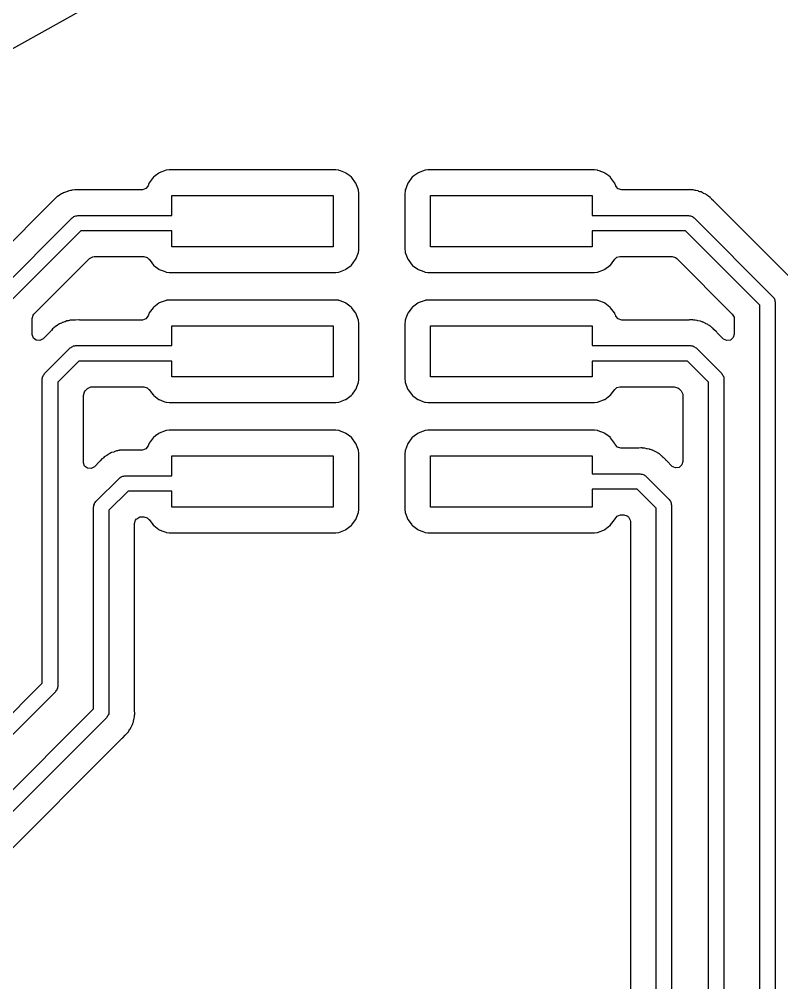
# Model space of a CAD drawing. Extents: x -3.92 to 3.92, y 0.02 to 7.83.
# Drawn here: x -3.389 to -2.803, y 1.68 to 2.42 of the extents above; entities that cross this region are included whole.
import ezdxf

# ---------------------------------------------------------------- set-up
doc = ezdxf.new("R2010")
doc.units = 0
doc.header["$MEASUREMENT"] = 0
doc.layers.add('BLACK', color=7, linetype='CONTINUOUS')

msp = doc.modelspace()

# ---------------------------------------------------------------- linework, layer by layer
at = {"layer": 'BLACK', "linetype": 'CONTINUOUS'}
for p, q in [((-3.35789, 2.41807), (-3.31247, 2.44352)), ((-3.40016, 2.39439), (-3.35789, 2.41807)), ((-3.28121, 2.3025), (-3.2815, 2.30229)), ((-3.27593, 2.30448), (-3.28121, 2.3025)), ((-3.27562, 2.30452), (-3.27593, 2.30448)), ((-3.27365, 2.30473), (-3.27562, 2.30452)), ((-3.27562, 2.30452), (-3.27562, 2.30452)), ((-3.27352, 2.30474), (-3.27365, 2.30473)), ((-3.27365, 2.30473), (-3.27365, 2.30473)), ((-3.20964, 2.30474), (-3.27352, 2.30474)), ((-3.14577, 2.30474), (-3.20964, 2.30474)), ((-3.14564, 2.30473), (-3.14577, 2.30474)), ((-3.14367, 2.30452), (-3.14564, 2.30473)), ((-3.14564, 2.30473), (-3.14564, 2.30473)), ((-3.14336, 2.30448), (-3.14367, 2.30452)), ((-3.14367, 2.30452), (-3.14367, 2.30452)), ((-3.14307, 2.30437), (-3.14336, 2.30448)), ((-3.14206, 2.30399), (-3.14307, 2.30437)), ((-3.14307, 2.30437), (-3.14307, 2.30437)), ((-3.13808, 2.3025), (-3.14206, 2.30399)), ((-3.1378, 2.30229), (-3.13808, 2.3025)), ((-3.08239, 2.3025), (-3.08268, 2.30229)), ((-3.07711, 2.30448), (-3.08239, 2.3025)), ((-3.0768, 2.30452), (-3.07711, 2.30448)), ((-3.07483, 2.30473), (-3.0768, 2.30452)), ((-3.0768, 2.30452), (-3.0768, 2.30452)), ((-3.0747, 2.30474), (-3.07483, 2.30473)), ((-3.07483, 2.30473), (-3.07483, 2.30473)), ((-3.01082, 2.30474), (-3.0747, 2.30474)), ((-2.94695, 2.30474), (-3.01082, 2.30474)), ((-2.94682, 2.30473), (-2.94695, 2.30474)), ((-2.94485, 2.30452), (-2.94682, 2.30473)), ((-2.94682, 2.30473), (-2.94682, 2.30473)), ((-2.94454, 2.30448), (-2.94485, 2.30452)), ((-2.94485, 2.30452), (-2.94485, 2.30452)), ((-2.94425, 2.30437), (-2.94454, 2.30448)), ((-2.94324, 2.30399), (-2.94425, 2.30437)), ((-2.94425, 2.30437), (-2.94425, 2.30437)), ((-2.93926, 2.3025), (-2.94324, 2.30399)), ((-2.93898, 2.30229), (-2.93926, 2.3025)), ((-3.28594, 2.29883), (-3.2889, 2.29488)), ((-3.28573, 2.29912), (-3.28594, 2.29883)), ((-3.28447, 2.30006), (-3.28573, 2.29912)), ((-3.2815, 2.30229), (-3.28447, 2.30006)), ((-3.2815, 2.30229), (-3.2815, 2.30229)), ((-3.13483, 2.30006), (-3.1378, 2.30229)), ((-3.1378, 2.30229), (-3.1378, 2.30229)), ((-3.13356, 2.29912), (-3.13483, 2.30006)), ((-3.13335, 2.29883), (-3.13356, 2.29912)), ((-3.13039, 2.29488), (-3.13335, 2.29883)), ((-3.08712, 2.29883), (-3.09008, 2.29488)), ((-3.08691, 2.29912), (-3.08712, 2.29883)), ((-3.08565, 2.30006), (-3.08691, 2.29912)), ((-3.08268, 2.30229), (-3.08565, 2.30006)), ((-3.08268, 2.30229), (-3.08268, 2.30229)), ((-2.93601, 2.30006), (-2.93898, 2.30229)), ((-2.93898, 2.30229), (-2.93898, 2.30229)), ((-2.93474, 2.29912), (-2.93601, 2.30006)), ((-2.93453, 2.29883), (-2.93474, 2.29912)), ((-2.93157, 2.29488), (-2.93453, 2.29883)), ((-3.35243, 2.28797), (-3.35415, 2.28747)), ((-3.35199, 2.28812), (-3.35243, 2.28797)), ((-3.35169, 2.28824), (-3.35199, 2.28812)), ((-3.35105, 2.28849), (-3.35169, 2.28824)), ((-3.35061, 2.28867), (-3.35105, 2.28849)), ((-3.35032, 2.28878), (-3.35061, 2.28867)), ((-3.35061, 2.28867), (-3.35061, 2.28867)), ((-3.34949, 2.28889), (-3.35032, 2.28878)), ((-3.34873, 2.28904), (-3.34949, 2.28889)), ((-3.34824, 2.28919), (-3.34873, 2.28904)), ((-3.34794, 2.28928), (-3.34824, 2.28919)), ((-3.34824, 2.28919), (-3.34824, 2.28919)), ((-3.34614, 2.28933), (-3.34794, 2.28928)), ((-3.34568, 2.28937), (-3.34614, 2.28933)), ((-3.34551, 2.28939), (-3.34568, 2.28937)), ((-3.34438, 2.28939), (-3.34551, 2.28939)), ((-3.34422, 2.28939), (-3.34438, 2.28939)), ((-3.34178, 2.28947), (-3.34422, 2.28939)), ((-3.34147, 2.28948), (-3.34178, 2.28947)), ((-3.34117, 2.28941), (-3.34147, 2.28948)), ((-3.34071, 2.28939), (-3.34117, 2.28941)), ((-3.29451, 2.28939), (-3.34071, 2.28939)), ((-3.29416, 2.2894), (-3.29451, 2.28939)), ((-3.29154, 2.29037), (-3.29416, 2.2894)), ((-3.28986, 2.29261), (-3.29154, 2.29037)), ((-3.28924, 2.29427), (-3.28986, 2.29261)), ((-3.28912, 2.2946), (-3.28924, 2.29427)), ((-3.2889, 2.29488), (-3.28912, 2.2946)), ((-3.2889, 2.29488), (-3.2889, 2.29488)), ((-3.13018, 2.2946), (-3.13039, 2.29488)), ((-3.13039, 2.29488), (-3.13039, 2.29488)), ((-3.12819, 2.28931), (-3.13018, 2.2946)), ((-3.12816, 2.289), (-3.12819, 2.28931)), ((-3.12795, 2.28704), (-3.12816, 2.289)), ((-3.12816, 2.289), (-3.12816, 2.289)), ((-3.09242, 2.28799), (-3.09254, 2.2869)), ((-3.09231, 2.28901), (-3.09242, 2.28799)), ((-3.09228, 2.28931), (-3.09231, 2.28901)), ((-3.09231, 2.28901), (-3.09231, 2.28901)), ((-3.09195, 2.29019), (-3.09228, 2.28931)), ((-3.09136, 2.29175), (-3.09195, 2.29019)), ((-3.0903, 2.2946), (-3.09136, 2.29175)), ((-3.09008, 2.29488), (-3.0903, 2.2946)), ((-3.09008, 2.29488), (-3.09008, 2.29488)), ((-2.93136, 2.2946), (-2.93157, 2.29488)), ((-2.93157, 2.29488), (-2.93157, 2.29488)), ((-2.93123, 2.29427), (-2.93136, 2.2946)), ((-2.93061, 2.29261), (-2.93123, 2.29427)), ((-2.93048, 2.29229), (-2.93061, 2.29261)), ((-2.92865, 2.29018), (-2.93048, 2.29229)), ((-2.92597, 2.28939), (-2.92865, 2.29018)), ((-2.87605, 2.28939), (-2.92597, 2.28939)), ((-2.87558, 2.28941), (-2.87605, 2.28939)), ((-2.87411, 2.28955), (-2.87558, 2.28941)), ((-2.8738, 2.28958), (-2.87411, 2.28955)), ((-2.87315, 2.28948), (-2.8738, 2.28958)), ((-2.87298, 2.28945), (-2.87315, 2.28948)), ((-2.8722, 2.28939), (-2.87298, 2.28945)), ((-2.87137, 2.28939), (-2.8722, 2.28939)), ((-2.87107, 2.28931), (-2.87137, 2.28939)), ((-2.86963, 2.28894), (-2.87107, 2.28931)), ((-2.87107, 2.28931), (-2.87107, 2.28931)), ((-2.86918, 2.28885), (-2.86963, 2.28894)), ((-2.8674, 2.28857), (-2.86918, 2.28885)), ((-2.86712, 2.28844), (-2.8674, 2.28857)), ((-2.86664, 2.28824), (-2.86712, 2.28844)), ((-2.86712, 2.28844), (-2.86712, 2.28844)), ((-2.86591, 2.28799), (-2.86664, 2.28824)), ((-2.86541, 2.28786), (-2.86591, 2.28799)), ((-2.8651, 2.28778), (-2.86541, 2.28786)), ((-2.86541, 2.28786), (-2.86541, 2.28786)), ((-2.86353, 2.28692), (-2.8651, 2.28778)), ((-3.36303, 2.28087), (-3.42038, 2.22351)), ((-3.36271, 2.28121), (-3.36303, 2.28087)), ((-3.36251, 2.28146), (-3.36271, 2.28121)), ((-3.36157, 2.2826), (-3.36251, 2.28146)), ((-3.3609, 2.28308), (-3.36157, 2.2826)), ((-3.36031, 2.28359), (-3.3609, 2.28308)), ((-3.35972, 2.28418), (-3.36031, 2.28359)), ((-3.35945, 2.28434), (-3.35972, 2.28418)), ((-3.35818, 2.28509), (-3.35945, 2.28434)), ((-3.35945, 2.28434), (-3.35945, 2.28434)), ((-3.35778, 2.28535), (-3.35818, 2.28509)), ((-3.35633, 2.2864), (-3.35778, 2.28535)), ((-3.35556, 2.28671), (-3.35633, 2.2864)), ((-3.35486, 2.28705), (-3.35556, 2.28671)), ((-3.35415, 2.28747), (-3.35486, 2.28705)), ((-3.27165, 2.26969), (-3.27165, 2.28504)), ((-3.27165, 2.28504), (-3.14764, 2.28504)), ((-3.14764, 2.28504), (-3.14764, 2.24567)), ((-3.12793, 2.2869), (-3.12795, 2.28704)), ((-3.12793, 2.2438), (-3.12793, 2.2869)), ((-3.09254, 2.2869), (-3.09254, 2.2438)), ((-3.07283, 2.24567), (-3.07283, 2.28504)), ((-3.07283, 2.28504), (-2.94882, 2.28504)), ((-2.94882, 2.28504), (-2.94882, 2.26969)), ((-2.86311, 2.28671), (-2.86353, 2.28692)), ((-2.86147, 2.286), (-2.86311, 2.28671)), ((-2.86122, 2.28581), (-2.86147, 2.286)), ((-2.86081, 2.28549), (-2.86122, 2.28581)), ((-2.86122, 2.28581), (-2.86122, 2.28581)), ((-2.86016, 2.28506), (-2.86081, 2.28549)), ((-2.8598, 2.28487), (-2.86016, 2.28506)), ((-2.85943, 2.28466), (-2.8598, 2.28487)), ((-2.85813, 2.28344), (-2.85943, 2.28466)), ((-2.85777, 2.28313), (-2.85813, 2.28344)), ((-2.85776, 2.28312), (-2.85777, 2.28313)), ((-2.85764, 2.28303), (-2.85776, 2.28312)), ((-2.85776, 2.28312), (-2.85776, 2.28312)), ((-2.85684, 2.28223), (-2.85764, 2.28303)), ((-2.85673, 2.28212), (-2.85684, 2.28223)), ((-2.85548, 2.28095), (-2.85673, 2.28212)), ((-2.85472, 2.28023), (-2.85548, 2.28095)), ((-2.85455, 2.27997), (-2.85472, 2.28023)), ((-2.85424, 2.27963), (-2.85455, 2.27997)), ((-2.79689, 2.22228), (-2.85424, 2.27963)), ((-3.4087, 2.20733), (-3.34807, 2.26796)), ((-3.34807, 2.26796), (-3.3474, 2.26834)), ((-3.3474, 2.26834), (-3.34685, 2.26889)), ((-3.34685, 2.26889), (-3.3461, 2.2691)), ((-3.3461, 2.2691), (-3.34543, 2.26948)), ((-3.34543, 2.26948), (-3.34465, 2.26948)), ((-3.34465, 2.26948), (-3.3439, 2.26969)), ((-3.3439, 2.26969), (-3.27165, 2.26969)), ((-2.94882, 2.26969), (-2.87461, 2.26969)), ((-2.87461, 2.26969), (-2.87386, 2.26948)), ((-2.87386, 2.26948), (-2.87308, 2.26948)), ((-2.87308, 2.26948), (-2.8724, 2.2691)), ((-2.8724, 2.2691), (-2.87165, 2.26889)), ((-2.87165, 2.26889), (-2.8711, 2.26834)), ((-2.8711, 2.26834), (-2.87043, 2.26796)), ((-2.87043, 2.26796), (-2.8098, 2.20733)), ((-3.34145, 2.25787), (-3.39862, 2.2007)), ((-3.27165, 2.25787), (-3.34145, 2.25787)), ((-3.27165, 2.24567), (-3.27165, 2.25787)), ((-2.87705, 2.25787), (-2.94882, 2.25787)), ((-2.94882, 2.25787), (-2.94882, 2.24567)), ((-2.81988, 2.2007), (-2.87705, 2.25787)), ((-3.14764, 2.24567), (-3.27165, 2.24567)), ((-3.12802, 2.24298), (-3.12795, 2.24367)), ((-3.12795, 2.24367), (-3.12793, 2.2438)), ((-3.12795, 2.24367), (-3.12795, 2.24367)), ((-3.09254, 2.2438), (-3.09252, 2.24367)), ((-3.09252, 2.24367), (-3.09252, 2.24367)), ((-3.09252, 2.24367), (-3.09239, 2.24246)), ((-2.94882, 2.24567), (-3.07283, 2.24567)), ((-3.37746, 2.19399), (-3.33474, 2.23672)), ((-3.33474, 2.23672), (-3.33229, 2.23806)), ((-3.33229, 2.23806), (-3.33123, 2.23817)), ((-3.33123, 2.23817), (-3.29313, 2.23817)), ((-3.29313, 2.23817), (-3.29044, 2.23738)), ((-3.29044, 2.23738), (-3.2892, 2.23605)), ((-3.2892, 2.23605), (-3.28912, 2.23611)), ((-3.28912, 2.23611), (-3.28703, 2.23332)), ((-3.13039, 2.23583), (-3.13018, 2.23611)), ((-3.13018, 2.23611), (-3.12819, 2.24139)), ((-3.12819, 2.24139), (-3.12802, 2.24298)), ((-3.09239, 2.24246), (-3.09228, 2.24139)), ((-3.09228, 2.24139), (-3.0903, 2.23611)), ((-3.0903, 2.23611), (-3.09008, 2.23583)), ((-2.93345, 2.23332), (-2.93136, 2.23611)), ((-2.93136, 2.23611), (-2.93126, 2.23603)), ((-2.93126, 2.23603), (-2.92972, 2.23756)), ((-2.92972, 2.23756), (-2.92735, 2.23817)), ((-2.92735, 2.23817), (-2.88727, 2.23817)), ((-2.88727, 2.23817), (-2.88459, 2.23738)), ((-2.88459, 2.23738), (-2.88376, 2.23672)), ((-2.88376, 2.23672), (-2.84104, 2.19399)), ((-3.28703, 2.23332), (-3.28573, 2.23159)), ((-3.28573, 2.23159), (-3.28545, 2.23138)), ((-3.28545, 2.23138), (-3.2815, 2.22842)), ((-3.1378, 2.22842), (-3.13384, 2.23138)), ((-3.13384, 2.23138), (-3.13356, 2.23159)), ((-3.13356, 2.23159), (-3.1323, 2.23328)), ((-3.1323, 2.23328), (-3.13039, 2.23583)), ((-3.13039, 2.23583), (-3.13039, 2.23583)), ((-3.09008, 2.23583), (-3.09008, 2.23583)), ((-3.09008, 2.23583), (-3.08817, 2.23328)), ((-3.08817, 2.23328), (-3.08691, 2.23159)), ((-3.08691, 2.23159), (-3.08663, 2.23138)), ((-3.08663, 2.23138), (-3.08268, 2.22842)), ((-2.93898, 2.22842), (-2.93502, 2.23138)), ((-2.93502, 2.23138), (-2.93474, 2.23159)), ((-2.93474, 2.23159), (-2.93345, 2.23332)), ((-3.2815, 2.22842), (-3.2815, 2.22842)), ((-3.2815, 2.22842), (-3.28121, 2.22821)), ((-3.28121, 2.22821), (-3.27818, 2.22707)), ((-3.27818, 2.22707), (-3.27622, 2.22634)), ((-3.27622, 2.22634), (-3.27622, 2.22634)), ((-3.27622, 2.22634), (-3.27593, 2.22623)), ((-3.27593, 2.22623), (-3.27562, 2.22619)), ((-3.27562, 2.22619), (-3.27562, 2.22619)), ((-3.27562, 2.22619), (-3.27365, 2.22598)), ((-3.27365, 2.22598), (-3.27352, 2.22596)), ((-3.27352, 2.22596), (-3.20966, 2.22596)), ((-3.20966, 2.22596), (-3.14577, 2.22596)), ((-3.14577, 2.22596), (-3.14564, 2.22598)), ((-3.14564, 2.22598), (-3.14367, 2.22619)), ((-3.14564, 2.22598), (-3.14564, 2.22598)), ((-3.14367, 2.22619), (-3.14336, 2.22623)), ((-3.14367, 2.22619), (-3.14367, 2.22619)), ((-3.14336, 2.22623), (-3.13808, 2.22821)), ((-3.13808, 2.22821), (-3.1378, 2.22842)), ((-3.1378, 2.22842), (-3.1378, 2.22842)), ((-3.08268, 2.22842), (-3.08268, 2.22842)), ((-3.08268, 2.22842), (-3.08239, 2.22821)), ((-3.08239, 2.22821), (-3.07936, 2.22707)), ((-3.07936, 2.22707), (-3.0774, 2.22634)), ((-3.0774, 2.22634), (-3.0774, 2.22634)), ((-3.0774, 2.22634), (-3.07711, 2.22623)), ((-3.07711, 2.22623), (-3.0768, 2.22619)), ((-3.0768, 2.22619), (-3.0768, 2.22619)), ((-3.0768, 2.22619), (-3.07483, 2.22598)), ((-3.07483, 2.22598), (-3.0747, 2.22596)), ((-3.0747, 2.22596), (-3.01084, 2.22596)), ((-3.01084, 2.22596), (-2.94695, 2.22596)), ((-2.94695, 2.22596), (-2.94682, 2.22598)), ((-2.94682, 2.22598), (-2.94485, 2.22619)), ((-2.94682, 2.22598), (-2.94682, 2.22598)), ((-2.94485, 2.22619), (-2.94454, 2.22623)), ((-2.94485, 2.22619), (-2.94485, 2.22619)), ((-2.94454, 2.22623), (-2.93926, 2.22821)), ((-2.93926, 2.22821), (-2.93898, 2.22842)), ((-2.93898, 2.22842), (-2.93898, 2.22842)), ((-2.8098, 2.20733), (-2.80941, 2.20665)), ((-2.80941, 2.20665), (-2.80886, 2.2061)), ((-3.28573, 2.19912), (-3.28594, 2.19883)), ((-3.28545, 2.19933), (-3.28573, 2.19912)), ((-3.2815, 2.20229), (-3.28545, 2.19933)), ((-3.28121, 2.2025), (-3.2815, 2.20229)), ((-3.2815, 2.20229), (-3.2815, 2.20229)), ((-3.27593, 2.20448), (-3.28121, 2.2025)), ((-3.27562, 2.20452), (-3.27593, 2.20448)), ((-3.27365, 2.20473), (-3.27562, 2.20452)), ((-3.27562, 2.20452), (-3.27562, 2.20452)), ((-3.27352, 2.20474), (-3.27365, 2.20473)), ((-3.27365, 2.20473), (-3.27365, 2.20473)), ((-3.20964, 2.20474), (-3.27352, 2.20474)), ((-3.14577, 2.20474), (-3.20964, 2.20474)), ((-3.14564, 2.20473), (-3.14577, 2.20474)), ((-3.14367, 2.20452), (-3.14564, 2.20473)), ((-3.14564, 2.20473), (-3.14564, 2.20473)), ((-3.14336, 2.20448), (-3.14367, 2.20452)), ((-3.14367, 2.20452), (-3.14367, 2.20452)), ((-3.14307, 2.20437), (-3.14336, 2.20448)), ((-3.14233, 2.2041), (-3.14307, 2.20437)), ((-3.14307, 2.20437), (-3.14307, 2.20437)), ((-3.13808, 2.2025), (-3.14233, 2.2041)), ((-3.1378, 2.20229), (-3.13808, 2.2025)), ((-3.13384, 2.19933), (-3.1378, 2.20229)), ((-3.1378, 2.20229), (-3.1378, 2.20229)), ((-3.13356, 2.19912), (-3.13384, 2.19933)), ((-3.13335, 2.19883), (-3.13356, 2.19912)), ((-3.08691, 2.19912), (-3.08712, 2.19883)), ((-3.08663, 2.19933), (-3.08691, 2.19912)), ((-3.08268, 2.20229), (-3.08663, 2.19933)), ((-3.08239, 2.2025), (-3.08268, 2.20229)), ((-3.08268, 2.20229), (-3.08268, 2.20229)), ((-3.07711, 2.20448), (-3.08239, 2.2025)), ((-3.0768, 2.20452), (-3.07711, 2.20448)), ((-3.07483, 2.20473), (-3.0768, 2.20452)), ((-3.0768, 2.20452), (-3.0768, 2.20452)), ((-3.0747, 2.20474), (-3.07483, 2.20473)), ((-3.07483, 2.20473), (-3.07483, 2.20473)), ((-3.01082, 2.20474), (-3.0747, 2.20474)), ((-2.94695, 2.20474), (-3.01082, 2.20474)), ((-2.94682, 2.20473), (-2.94695, 2.20474)), ((-2.94485, 2.20452), (-2.94682, 2.20473)), ((-2.94682, 2.20473), (-2.94682, 2.20473)), ((-2.94454, 2.20448), (-2.94485, 2.20452)), ((-2.94485, 2.20452), (-2.94485, 2.20452)), ((-2.94425, 2.20437), (-2.94454, 2.20448)), ((-2.94351, 2.2041), (-2.94425, 2.20437)), ((-2.94425, 2.20437), (-2.94425, 2.20437)), ((-2.93926, 2.2025), (-2.94351, 2.2041)), ((-2.93898, 2.20229), (-2.93926, 2.2025)), ((-2.93502, 2.19933), (-2.93898, 2.20229)), ((-2.93898, 2.20229), (-2.93898, 2.20229)), ((-2.93474, 2.19912), (-2.93502, 2.19933)), ((-2.93453, 2.19883), (-2.93474, 2.19912)), ((-2.81988, 1.59792), (-2.81988, 2.2007)), ((-2.80886, 2.2061), (-2.80866, 2.20535)), ((-2.80866, 2.20535), (-2.80827, 2.20468)), ((-2.80827, 2.20468), (-2.80827, 2.2039)), ((-2.80827, 2.2039), (-2.80807, 2.20315)), ((-2.80807, 2.20315), (-2.80807, 1.59547)), ((-3.37892, 2.19049), (-3.37813, 2.19317)), ((-3.37813, 2.19317), (-3.37746, 2.19399)), ((-3.28986, 2.19261), (-3.29154, 2.19037)), ((-3.28924, 2.19427), (-3.28986, 2.19261)), ((-3.28912, 2.1946), (-3.28924, 2.19427)), ((-3.2889, 2.19488), (-3.28912, 2.1946)), ((-3.28594, 2.19883), (-3.2889, 2.19488)), ((-3.2889, 2.19488), (-3.2889, 2.19488)), ((-3.13039, 2.19488), (-3.13335, 2.19883)), ((-3.13018, 2.1946), (-3.13039, 2.19488)), ((-3.13039, 2.19488), (-3.13039, 2.19488)), ((-3.12819, 2.18931), (-3.13018, 2.1946)), ((-3.09126, 2.19204), (-3.09202, 2.19)), ((-3.0903, 2.1946), (-3.09126, 2.19204)), ((-3.09008, 2.19488), (-3.0903, 2.1946)), ((-3.08712, 2.19883), (-3.09008, 2.19488)), ((-3.09008, 2.19488), (-3.09008, 2.19488)), ((-2.93157, 2.19488), (-2.93453, 2.19883)), ((-2.93136, 2.1946), (-2.93157, 2.19488)), ((-2.93157, 2.19488), (-2.93157, 2.19488)), ((-2.93123, 2.19427), (-2.93136, 2.1946)), ((-2.93061, 2.19261), (-2.93123, 2.19427)), ((-2.93048, 2.19229), (-2.93061, 2.19261)), ((-2.92865, 2.19018), (-2.93048, 2.19229)), ((-2.84104, 2.19399), (-2.8397, 2.19154)), ((-2.8397, 2.19154), (-2.83959, 2.19049)), ((-3.37892, 2.17853), (-3.37892, 2.19049)), ((-3.36129, 2.18418), (-3.36188, 2.18359)), ((-3.36103, 2.18434), (-3.36129, 2.18418)), ((-3.35975, 2.18509), (-3.36103, 2.18434)), ((-3.36103, 2.18434), (-3.36103, 2.18434)), ((-3.35936, 2.18535), (-3.35975, 2.18509)), ((-3.35791, 2.1864), (-3.35936, 2.18535)), ((-3.35714, 2.18671), (-3.35791, 2.1864)), ((-3.35644, 2.18705), (-3.35714, 2.18671)), ((-3.35641, 2.18706), (-3.35644, 2.18705)), ((-3.35572, 2.18747), (-3.35641, 2.18706)), ((-3.35542, 2.18756), (-3.35572, 2.18747)), ((-3.354, 2.18797), (-3.35542, 2.18756)), ((-3.35542, 2.18756), (-3.35542, 2.18756)), ((-3.35356, 2.18812), (-3.354, 2.18797)), ((-3.35218, 2.18867), (-3.35356, 2.18812)), ((-3.35189, 2.18878), (-3.35218, 2.18867)), ((-3.35218, 2.18867), (-3.35218, 2.18867)), ((-3.35133, 2.18885), (-3.35189, 2.18878)), ((-3.35107, 2.18889), (-3.35133, 2.18885)), ((-3.35031, 2.18904), (-3.35107, 2.18889)), ((-3.34981, 2.18919), (-3.35031, 2.18904)), ((-3.34951, 2.18928), (-3.34981, 2.18919)), ((-3.34981, 2.18919), (-3.34981, 2.18919)), ((-3.34772, 2.18933), (-3.34951, 2.18928)), ((-3.34725, 2.18937), (-3.34772, 2.18933)), ((-3.34708, 2.18939), (-3.34725, 2.18937)), ((-3.34595, 2.18939), (-3.34708, 2.18939)), ((-3.3458, 2.18939), (-3.34595, 2.18939)), ((-3.34549, 2.1894), (-3.3458, 2.18939)), ((-3.34304, 2.18948), (-3.34549, 2.1894)), ((-3.34274, 2.18941), (-3.34304, 2.18948)), ((-3.34228, 2.18939), (-3.34274, 2.18941)), ((-3.29451, 2.18939), (-3.34228, 2.18939)), ((-3.29416, 2.1894), (-3.29451, 2.18939)), ((-3.29154, 2.19037), (-3.29416, 2.1894)), ((-3.27165, 2.16969), (-3.27165, 2.18504)), ((-3.27165, 2.18504), (-3.14764, 2.18504)), ((-3.14764, 2.18504), (-3.14764, 2.14567)), ((-3.12816, 2.189), (-3.12819, 2.18931)), ((-3.12795, 2.18704), (-3.12816, 2.189)), ((-3.12816, 2.189), (-3.12816, 2.189)), ((-3.12793, 2.1869), (-3.12795, 2.18704)), ((-3.12793, 2.1438), (-3.12793, 2.1869)), ((-3.09241, 2.18808), (-3.09254, 2.1869)), ((-3.09254, 2.1869), (-3.09254, 2.1438)), ((-3.09231, 2.18901), (-3.09241, 2.18808)), ((-3.09228, 2.18931), (-3.09231, 2.18901)), ((-3.09231, 2.18901), (-3.09231, 2.18901)), ((-3.09202, 2.19), (-3.09228, 2.18931)), ((-3.07283, 2.14567), (-3.07283, 2.18504)), ((-3.07283, 2.18504), (-2.94882, 2.18504)), ((-2.94882, 2.18504), (-2.94882, 2.16969)), ((-2.92597, 2.18939), (-2.92865, 2.19018)), ((-2.87447, 2.18939), (-2.92597, 2.18939)), ((-2.87401, 2.18941), (-2.87447, 2.18939)), ((-2.87253, 2.18955), (-2.87401, 2.18941)), ((-2.87222, 2.18958), (-2.87253, 2.18955)), ((-2.87158, 2.18948), (-2.87222, 2.18958)), ((-2.8714, 2.18945), (-2.87158, 2.18948)), ((-2.87063, 2.18939), (-2.8714, 2.18945)), ((-2.8698, 2.18939), (-2.87063, 2.18939)), ((-2.86949, 2.18931), (-2.8698, 2.18939)), ((-2.86806, 2.18894), (-2.86949, 2.18931)), ((-2.86949, 2.18931), (-2.86949, 2.18931)), ((-2.8676, 2.18885), (-2.86806, 2.18894)), ((-2.86583, 2.18857), (-2.8676, 2.18885)), ((-2.86554, 2.18844), (-2.86583, 2.18857)), ((-2.86507, 2.18824), (-2.86554, 2.18844)), ((-2.86554, 2.18844), (-2.86554, 2.18844)), ((-2.86433, 2.18799), (-2.86507, 2.18824)), ((-2.86383, 2.18786), (-2.86433, 2.18799)), ((-2.86353, 2.18778), (-2.86383, 2.18786)), ((-2.86383, 2.18786), (-2.86383, 2.18786)), ((-2.86196, 2.18692), (-2.86353, 2.18778)), ((-2.86154, 2.18671), (-2.86196, 2.18692)), ((-2.85989, 2.186), (-2.86154, 2.18671)), ((-2.85964, 2.18581), (-2.85989, 2.186)), ((-2.85924, 2.18549), (-2.85964, 2.18581)), ((-2.85964, 2.18581), (-2.85964, 2.18581)), ((-2.85859, 2.18506), (-2.85924, 2.18549)), ((-2.85823, 2.18487), (-2.85859, 2.18506)), ((-2.85786, 2.18466), (-2.85823, 2.18487)), ((-2.85655, 2.18344), (-2.85786, 2.18466)), ((-2.83959, 2.19049), (-2.83959, 2.17853)), ((-3.3789, 2.17818), (-3.37892, 2.17853)), ((-3.37793, 2.17556), (-3.3789, 2.17818)), ((-3.3646, 2.18087), (-3.37045, 2.17502)), ((-3.36429, 2.18121), (-3.3646, 2.18087)), ((-3.36408, 2.18146), (-3.36429, 2.18121)), ((-3.36314, 2.1826), (-3.36408, 2.18146)), ((-3.36247, 2.18308), (-3.36314, 2.1826)), ((-3.36188, 2.18359), (-3.36247, 2.18308)), ((-2.8562, 2.18313), (-2.85655, 2.18344)), ((-2.85619, 2.18312), (-2.8562, 2.18313)), ((-2.85618, 2.18312), (-2.85619, 2.18312)), ((-2.85606, 2.18303), (-2.85618, 2.18312)), ((-2.85526, 2.18223), (-2.85606, 2.18303)), ((-2.85515, 2.18212), (-2.85526, 2.18223)), ((-2.85314, 2.18023), (-2.85515, 2.18212)), ((-2.85298, 2.17997), (-2.85314, 2.18023)), ((-2.85267, 2.17963), (-2.85298, 2.17997)), ((-2.84805, 2.17502), (-2.85267, 2.17963)), ((-2.83959, 2.17853), (-2.84037, 2.17585)), ((-3.37569, 2.17388), (-3.37793, 2.17556)), ((-3.3729, 2.17368), (-3.37569, 2.17388)), ((-3.37045, 2.17502), (-3.3729, 2.17368)), ((-3.34767, 2.1691), (-3.347, 2.16948)), ((-3.347, 2.16948), (-3.34622, 2.16948)), ((-3.34622, 2.16948), (-3.34547, 2.16969)), ((-3.34547, 2.16969), (-3.27165, 2.16969)), ((-2.94882, 2.16969), (-2.87303, 2.16969)), ((-2.87303, 2.16969), (-2.87228, 2.16948)), ((-2.87228, 2.16948), (-2.8715, 2.16948)), ((-2.8715, 2.16948), (-2.87083, 2.1691)), ((-2.8478, 2.17478), (-2.84805, 2.17502)), ((-2.84525, 2.17362), (-2.8478, 2.17478)), ((-2.84249, 2.17402), (-2.84525, 2.17362)), ((-2.84037, 2.17585), (-2.84249, 2.17402)), ((-3.36933, 2.14827), (-3.34965, 2.16796)), ((-3.34965, 2.16796), (-3.34897, 2.16834)), ((-3.34897, 2.16834), (-3.34843, 2.16889)), ((-3.34843, 2.16889), (-3.34767, 2.1691)), ((-2.87083, 2.1691), (-2.87008, 2.16889)), ((-2.87008, 2.16889), (-2.86953, 2.16834)), ((-2.86953, 2.16834), (-2.86886, 2.16796)), ((-2.86886, 2.16796), (-2.84917, 2.14827)), ((-3.34303, 2.15787), (-3.35925, 2.14165)), ((-3.27165, 2.15787), (-3.34303, 2.15787)), ((-3.27165, 2.14567), (-3.27165, 2.15787)), ((-2.87548, 2.15787), (-2.94882, 2.15787)), ((-2.94882, 2.15787), (-2.94882, 2.14567)), ((-2.85925, 2.14165), (-2.87548, 2.15787)), ((-3.37047, 2.1463), (-3.37027, 2.14705)), ((-3.37027, 2.14705), (-3.36972, 2.1476)), ((-3.36972, 2.1476), (-3.36933, 2.14827)), ((-2.84917, 2.14827), (-2.84878, 2.1476)), ((-2.84878, 2.1476), (-2.84823, 2.14705)), ((-2.84823, 2.14705), (-2.84803, 2.1463)), ((-3.37106, 2.14409), (-3.37086, 2.14485)), ((-3.37106, 1.91032), (-3.37106, 2.14409)), ((-3.37086, 2.14562), (-3.37047, 2.1463)), ((-3.37086, 2.14485), (-3.37086, 2.14562)), ((-3.35925, 2.14165), (-3.35925, 1.90787)), ((-3.14764, 2.14567), (-3.27165, 2.14567)), ((-3.13018, 2.13611), (-3.12819, 2.14139)), ((-3.12819, 2.14139), (-3.12793, 2.1438)), ((-3.09254, 2.1438), (-3.09252, 2.14367)), ((-3.09252, 2.14367), (-3.09252, 2.14367)), ((-3.09252, 2.14367), (-3.09241, 2.14265)), ((-3.09241, 2.14265), (-3.09228, 2.14139)), ((-3.09228, 2.14139), (-3.0903, 2.13611)), ((-2.94882, 2.14567), (-3.07283, 2.14567)), ((-2.85925, 1.60776), (-2.85925, 2.14165)), ((-2.84803, 2.1463), (-2.84764, 2.14562)), ((-2.84764, 2.14562), (-2.84764, 2.14485)), ((-2.84764, 2.14485), (-2.84744, 2.14409)), ((-2.84744, 2.14409), (-2.84744, 1.60531)), ((-3.33955, 2.13143), (-3.33876, 2.13411)), ((-3.33876, 2.13411), (-3.33809, 2.13494)), ((-3.33809, 2.13494), (-3.33632, 2.13672)), ((-3.33632, 2.13672), (-3.33386, 2.13806)), ((-3.33386, 2.13806), (-3.33281, 2.13817)), ((-3.33281, 2.13817), (-3.29313, 2.13817)), ((-3.29313, 2.13817), (-3.29044, 2.13738)), ((-3.29044, 2.13738), (-3.2892, 2.13605)), ((-3.2892, 2.13605), (-3.28912, 2.13611)), ((-3.28912, 2.13611), (-3.28715, 2.13349)), ((-3.28715, 2.13349), (-3.28573, 2.13159)), ((-3.13356, 2.13159), (-3.13289, 2.13249)), ((-3.13289, 2.13249), (-3.13039, 2.13583)), ((-3.13039, 2.13583), (-3.13018, 2.13611)), ((-3.13039, 2.13583), (-3.13039, 2.13583)), ((-3.0903, 2.13611), (-3.09008, 2.13583)), ((-3.09008, 2.13583), (-3.09008, 2.13583)), ((-3.09008, 2.13583), (-3.08758, 2.13249)), ((-3.08758, 2.13249), (-3.08691, 2.13159)), ((-2.93474, 2.13159), (-2.93332, 2.13349)), ((-2.93332, 2.13349), (-2.93136, 2.13611)), ((-2.93136, 2.13611), (-2.93126, 2.13603)), ((-2.93126, 2.13603), (-2.92972, 2.13756)), ((-2.92972, 2.13756), (-2.92735, 2.13817)), ((-2.92735, 2.13817), (-2.88569, 2.13817)), ((-2.88569, 2.13817), (-2.88301, 2.13738)), ((-2.88301, 2.13738), (-2.88219, 2.13672)), ((-2.88219, 2.13672), (-2.88041, 2.13494)), ((-2.88041, 2.13494), (-2.87907, 2.13249)), ((-2.87907, 2.13249), (-2.87896, 2.13143)), ((-3.33955, 2.0801), (-3.33955, 2.13143)), ((-3.28573, 2.13159), (-3.28545, 2.13138)), ((-3.28545, 2.13138), (-3.2815, 2.12842)), ((-3.2815, 2.12842), (-3.2815, 2.12842)), ((-3.2815, 2.12842), (-3.28121, 2.12821)), ((-3.28121, 2.12821), (-3.27769, 2.12689)), ((-3.27769, 2.12689), (-3.27622, 2.12634)), ((-3.27622, 2.12634), (-3.27622, 2.12634)), ((-3.27622, 2.12634), (-3.27593, 2.12623)), ((-3.27593, 2.12623), (-3.27562, 2.12619)), ((-3.27562, 2.12619), (-3.27562, 2.12619)), ((-3.27562, 2.12619), (-3.27365, 2.12598)), ((-3.27365, 2.12598), (-3.27352, 2.12596)), ((-3.27352, 2.12596), (-3.20966, 2.12596)), ((-3.20966, 2.12596), (-3.14577, 2.12596)), ((-3.14577, 2.12596), (-3.14564, 2.12598)), ((-3.14564, 2.12598), (-3.14367, 2.12619)), ((-3.14564, 2.12598), (-3.14564, 2.12598)), ((-3.14367, 2.12619), (-3.14336, 2.12623)), ((-3.14367, 2.12619), (-3.14367, 2.12619)), ((-3.14336, 2.12623), (-3.13808, 2.12821)), ((-3.13808, 2.12821), (-3.1378, 2.12842)), ((-3.1378, 2.12842), (-3.13384, 2.13138)), ((-3.1378, 2.12842), (-3.1378, 2.12842)), ((-3.13384, 2.13138), (-3.13356, 2.13159)), ((-3.08691, 2.13159), (-3.08663, 2.13138)), ((-3.08663, 2.13138), (-3.08268, 2.12842)), ((-3.08268, 2.12842), (-3.08268, 2.12842)), ((-3.08268, 2.12842), (-3.08239, 2.12821)), ((-3.08239, 2.12821), (-3.07888, 2.12689)), ((-3.07888, 2.12689), (-3.0774, 2.12634)), ((-3.0774, 2.12634), (-3.0774, 2.12634)), ((-3.0774, 2.12634), (-3.07711, 2.12623)), ((-3.07711, 2.12623), (-3.0768, 2.12619)), ((-3.0768, 2.12619), (-3.0768, 2.12619)), ((-3.0768, 2.12619), (-3.07483, 2.12598)), ((-3.07483, 2.12598), (-3.0747, 2.12596)), ((-3.0747, 2.12596), (-3.01084, 2.12596)), ((-3.01084, 2.12596), (-2.94695, 2.12596)), ((-2.94695, 2.12596), (-2.94682, 2.12598)), ((-2.94682, 2.12598), (-2.94485, 2.12619)), ((-2.94682, 2.12598), (-2.94682, 2.12598)), ((-2.94485, 2.12619), (-2.94454, 2.12623)), ((-2.94485, 2.12619), (-2.94485, 2.12619)), ((-2.94454, 2.12623), (-2.93926, 2.12821)), ((-2.93926, 2.12821), (-2.93898, 2.12842)), ((-2.93898, 2.12842), (-2.93502, 2.13138)), ((-2.93898, 2.12842), (-2.93898, 2.12842)), ((-2.93502, 2.13138), (-2.93474, 2.13159)), ((-2.87896, 2.13143), (-2.87896, 2.08069)), ((-3.27593, 2.10448), (-3.28121, 2.1025)), ((-3.27562, 2.10452), (-3.27593, 2.10448)), ((-3.27365, 2.10473), (-3.27562, 2.10452)), ((-3.27562, 2.10452), (-3.27562, 2.10452)), ((-3.27352, 2.10474), (-3.27365, 2.10473)), ((-3.27365, 2.10473), (-3.27365, 2.10473)), ((-3.20964, 2.10474), (-3.27352, 2.10474)), ((-3.14577, 2.10474), (-3.20964, 2.10474)), ((-3.14564, 2.10473), (-3.14577, 2.10474)), ((-3.14367, 2.10452), (-3.14564, 2.10473)), ((-3.14564, 2.10473), (-3.14564, 2.10473)), ((-3.14336, 2.10448), (-3.14367, 2.10452)), ((-3.14367, 2.10452), (-3.14367, 2.10452)), ((-3.14307, 2.10437), (-3.14336, 2.10448)), ((-3.14281, 2.10427), (-3.14307, 2.10437)), ((-3.14307, 2.10437), (-3.14307, 2.10437)), ((-3.13808, 2.1025), (-3.14281, 2.10427)), ((-3.07711, 2.10448), (-3.08239, 2.1025)), ((-3.0768, 2.10452), (-3.07711, 2.10448)), ((-3.07483, 2.10473), (-3.0768, 2.10452)), ((-3.0768, 2.10452), (-3.0768, 2.10452)), ((-3.0747, 2.10474), (-3.07483, 2.10473)), ((-3.07483, 2.10473), (-3.07483, 2.10473)), ((-3.01082, 2.10474), (-3.0747, 2.10474)), ((-2.94695, 2.10474), (-3.01082, 2.10474)), ((-2.94682, 2.10473), (-2.94695, 2.10474)), ((-2.94485, 2.10452), (-2.94682, 2.10473)), ((-2.94682, 2.10473), (-2.94682, 2.10473)), ((-2.94454, 2.10448), (-2.94485, 2.10452)), ((-2.94485, 2.10452), (-2.94485, 2.10452)), ((-2.94425, 2.10437), (-2.94454, 2.10448)), ((-2.94399, 2.10427), (-2.94425, 2.10437)), ((-2.94425, 2.10437), (-2.94425, 2.10437)), ((-2.93926, 2.1025), (-2.94399, 2.10427)), ((-3.28594, 2.09883), (-3.2889, 2.09488)), ((-3.28573, 2.09912), (-3.28594, 2.09883)), ((-3.28408, 2.10035), (-3.28573, 2.09912)), ((-3.2815, 2.10229), (-3.28408, 2.10035)), ((-3.28121, 2.1025), (-3.2815, 2.10229)), ((-3.2815, 2.10229), (-3.2815, 2.10229)), ((-3.1378, 2.10229), (-3.13808, 2.1025)), ((-3.13521, 2.10035), (-3.1378, 2.10229)), ((-3.1378, 2.10229), (-3.1378, 2.10229)), ((-3.13356, 2.09912), (-3.13521, 2.10035)), ((-3.13335, 2.09883), (-3.13356, 2.09912)), ((-3.13039, 2.09488), (-3.13335, 2.09883)), ((-3.08712, 2.09883), (-3.09008, 2.09488)), ((-3.08691, 2.09912), (-3.08712, 2.09883)), ((-3.08526, 2.10035), (-3.08691, 2.09912)), ((-3.08268, 2.10229), (-3.08526, 2.10035)), ((-3.08239, 2.1025), (-3.08268, 2.10229)), ((-3.08268, 2.10229), (-3.08268, 2.10229)), ((-2.93898, 2.10229), (-2.93926, 2.1025)), ((-2.93639, 2.10035), (-2.93898, 2.10229)), ((-2.93898, 2.10229), (-2.93898, 2.10229)), ((-2.93474, 2.09912), (-2.93639, 2.10035)), ((-2.93453, 2.09883), (-2.93474, 2.09912)), ((-2.93157, 2.09488), (-2.93453, 2.09883)), ((-3.31621, 2.08797), (-3.31757, 2.08757)), ((-3.31576, 2.08812), (-3.31621, 2.08797)), ((-3.3141, 2.08878), (-3.31576, 2.08812)), ((-3.31379, 2.08882), (-3.3141, 2.08878)), ((-3.31336, 2.08888), (-3.31379, 2.08882)), ((-3.31379, 2.08882), (-3.31379, 2.08882)), ((-3.31327, 2.08889), (-3.31336, 2.08888)), ((-3.31251, 2.08904), (-3.31327, 2.08889)), ((-3.31202, 2.08919), (-3.31251, 2.08904)), ((-3.31172, 2.08928), (-3.31202, 2.08919)), ((-3.30992, 2.08933), (-3.31172, 2.08928)), ((-3.30946, 2.08937), (-3.30992, 2.08933)), ((-3.30944, 2.08937), (-3.30946, 2.08937)), ((-3.30929, 2.08939), (-3.30944, 2.08937)), ((-3.30816, 2.08939), (-3.30929, 2.08939)), ((-3.308, 2.08939), (-3.30816, 2.08939)), ((-3.30556, 2.08947), (-3.308, 2.08939)), ((-3.30525, 2.08948), (-3.30556, 2.08947)), ((-3.30495, 2.08941), (-3.30525, 2.08948)), ((-3.30449, 2.08939), (-3.30495, 2.08941)), ((-3.29451, 2.08939), (-3.30449, 2.08939)), ((-3.29416, 2.0894), (-3.29451, 2.08939)), ((-3.29154, 2.09037), (-3.29416, 2.0894)), ((-3.28986, 2.09261), (-3.29154, 2.09037)), ((-3.28927, 2.09418), (-3.28986, 2.09261)), ((-3.28912, 2.0946), (-3.28927, 2.09418)), ((-3.2889, 2.09488), (-3.28912, 2.0946)), ((-3.2889, 2.09488), (-3.2889, 2.09488)), ((-3.13018, 2.0946), (-3.13039, 2.09488)), ((-3.13039, 2.09488), (-3.13039, 2.09488)), ((-3.12819, 2.08931), (-3.13018, 2.0946)), ((-3.12816, 2.089), (-3.12819, 2.08931)), ((-3.12795, 2.08705), (-3.12816, 2.089)), ((-3.12816, 2.089), (-3.12816, 2.089)), ((-3.09235, 2.08863), (-3.09254, 2.0869)), ((-3.09231, 2.08901), (-3.09235, 2.08863)), ((-3.09228, 2.08931), (-3.09231, 2.08901)), ((-3.09231, 2.08901), (-3.09231, 2.08901)), ((-3.09217, 2.08961), (-3.09228, 2.08931)), ((-3.09057, 2.09386), (-3.09217, 2.08961)), ((-3.0903, 2.0946), (-3.09057, 2.09386)), ((-3.09008, 2.09488), (-3.0903, 2.0946)), ((-3.09008, 2.09488), (-3.09008, 2.09488)), ((-2.93136, 2.0946), (-2.93157, 2.09488)), ((-2.93157, 2.09488), (-2.93157, 2.09488)), ((-2.9312, 2.09418), (-2.93136, 2.0946)), ((-2.93107, 2.09386), (-2.9312, 2.09418)), ((-2.92924, 2.09175), (-2.93107, 2.09386)), ((-2.92656, 2.09096), (-2.92924, 2.09175)), ((-2.91325, 2.09096), (-2.92656, 2.09096)), ((-2.91279, 2.09099), (-2.91325, 2.09096)), ((-2.91131, 2.09113), (-2.91279, 2.09099)), ((-2.911, 2.09116), (-2.91131, 2.09113)), ((-2.91036, 2.09105), (-2.911, 2.09116)), ((-2.91018, 2.09103), (-2.91036, 2.09105)), ((-2.9094, 2.09096), (-2.91018, 2.09103)), ((-2.90858, 2.09096), (-2.9094, 2.09096)), ((-2.90827, 2.09089), (-2.90858, 2.09096)), ((-2.90684, 2.09052), (-2.90827, 2.09089)), ((-2.90827, 2.09089), (-2.90827, 2.09089)), ((-2.90638, 2.09042), (-2.90684, 2.09052)), ((-2.90461, 2.09014), (-2.90638, 2.09042)), ((-2.90432, 2.09002), (-2.90461, 2.09014)), ((-2.90385, 2.08981), (-2.90432, 2.09002)), ((-2.90432, 2.09002), (-2.90432, 2.09002)), ((-2.90311, 2.08956), (-2.90385, 2.08981)), ((-2.90261, 2.08943), (-2.90311, 2.08956)), ((-2.90231, 2.08936), (-2.90261, 2.08943)), ((-2.90261, 2.08943), (-2.90261, 2.08943)), ((-2.90074, 2.08849), (-2.90231, 2.08936)), ((-2.90032, 2.08829), (-2.90074, 2.08849)), ((-2.89867, 2.08757), (-2.90032, 2.08829)), ((-3.32681, 2.08087), (-3.33108, 2.0766)), ((-3.32649, 2.08121), (-3.32681, 2.08087)), ((-3.32628, 2.08146), (-3.32649, 2.08121)), ((-3.32535, 2.0826), (-3.32628, 2.08146)), ((-3.32468, 2.08308), (-3.32535, 2.0826)), ((-3.32408, 2.08359), (-3.32468, 2.08308)), ((-3.3235, 2.08418), (-3.32408, 2.08359)), ((-3.32195, 2.08509), (-3.3235, 2.08418)), ((-3.32156, 2.08535), (-3.32195, 2.08509)), ((-3.32079, 2.08591), (-3.32156, 2.08535)), ((-3.32011, 2.0864), (-3.32079, 2.08591)), ((-3.31982, 2.08652), (-3.32011, 2.0864)), ((-3.31945, 2.08666), (-3.31982, 2.08652)), ((-3.31982, 2.08652), (-3.31982, 2.08652)), ((-3.31934, 2.08671), (-3.31945, 2.08666)), ((-3.31864, 2.08705), (-3.31934, 2.08671)), ((-3.31793, 2.08747), (-3.31864, 2.08705)), ((-3.31757, 2.08757), (-3.31793, 2.08747)), ((-3.27165, 2.06969), (-3.27165, 2.08504)), ((-3.27165, 2.08504), (-3.14764, 2.08504)), ((-3.14764, 2.08504), (-3.14764, 2.04567)), ((-3.12793, 2.0869), (-3.12795, 2.08705)), ((-3.12793, 2.0438), (-3.12793, 2.0869)), ((-3.09254, 2.0869), (-3.09254, 2.0438)), ((-3.07283, 2.04567), (-3.07283, 2.08504)), ((-3.07283, 2.08504), (-2.94882, 2.08504)), ((-2.94882, 2.08504), (-2.94882, 2.07126)), ((-2.89842, 2.08738), (-2.89867, 2.08757)), ((-2.89802, 2.08706), (-2.89842, 2.08738)), ((-2.89842, 2.08738), (-2.89842, 2.08738)), ((-2.89736, 2.08664), (-2.89802, 2.08706)), ((-2.89714, 2.08652), (-2.89736, 2.08664)), ((-2.89664, 2.08624), (-2.89714, 2.08652)), ((-2.89533, 2.08501), (-2.89664, 2.08624)), ((-2.89498, 2.08471), (-2.89533, 2.08501)), ((-2.89496, 2.0847), (-2.89498, 2.08471)), ((-2.89484, 2.0846), (-2.89496, 2.0847)), ((-2.89496, 2.0847), (-2.89496, 2.0847)), ((-2.89404, 2.0838), (-2.89484, 2.0846)), ((-2.89393, 2.08369), (-2.89404, 2.0838)), ((-2.89192, 2.08181), (-2.89393, 2.08369)), ((-2.89176, 2.08155), (-2.89192, 2.08181)), ((-2.89145, 2.08121), (-2.89176, 2.08155)), ((-2.88742, 2.07719), (-2.89145, 2.08121)), ((-2.87896, 2.08069), (-2.87974, 2.07801)), ((-3.33953, 2.07975), (-3.33955, 2.0801)), ((-3.33856, 2.07713), (-3.33953, 2.07975)), ((-3.33632, 2.07546), (-3.33856, 2.07713)), ((-3.33353, 2.07526), (-3.33632, 2.07546)), ((-3.33108, 2.0766), (-3.33353, 2.07526)), ((-2.88717, 2.07695), (-2.88742, 2.07719)), ((-2.88462, 2.07578), (-2.88717, 2.07695)), ((-2.88186, 2.07618), (-2.88462, 2.07578)), ((-2.87974, 2.07801), (-2.88186, 2.07618)), ((-3.32996, 2.04985), (-3.31185, 2.06796)), ((-3.31185, 2.06796), (-3.31118, 2.06834)), ((-3.31118, 2.06834), (-3.31063, 2.06889)), ((-3.31063, 2.06889), (-3.30988, 2.0691)), ((-3.30988, 2.0691), (-3.30921, 2.06948)), ((-3.30921, 2.06948), (-3.30843, 2.06948)), ((-3.30843, 2.06948), (-3.30768, 2.06969)), ((-3.30768, 2.06969), (-3.27165, 2.06969)), ((-2.94882, 2.07126), (-2.91181, 2.07126)), ((-2.91181, 2.07126), (-2.91106, 2.07106)), ((-2.91106, 2.07106), (-2.91028, 2.07106)), ((-2.91028, 2.07106), (-2.90961, 2.07067)), ((-2.90961, 2.07067), (-2.90886, 2.07047)), ((-2.90886, 2.07047), (-2.90831, 2.06992)), ((-2.90831, 2.06992), (-2.90764, 2.06953)), ((-2.90764, 2.06953), (-2.88952, 2.05142)), ((-2.91426, 2.05945), (-2.94882, 2.05945)), ((-2.94882, 2.05945), (-2.94882, 2.04567)), ((-2.89961, 2.0448), (-2.91426, 2.05945)), ((-3.30523, 2.05787), (-3.31988, 2.04322)), ((-3.27165, 2.05787), (-3.30523, 2.05787)), ((-3.27165, 2.04567), (-3.27165, 2.05787)), ((-2.88952, 2.05142), (-2.88914, 2.05075)), ((-3.33169, 2.04567), (-3.33149, 2.04642)), ((-3.33169, 1.89064), (-3.33169, 2.04567)), ((-3.33149, 2.0472), (-3.3311, 2.04787)), ((-3.33149, 2.04642), (-3.33149, 2.0472)), ((-3.3311, 2.04787), (-3.3309, 2.04862)), ((-3.3309, 2.04862), (-3.33035, 2.04917)), ((-3.33035, 2.04917), (-3.32996, 2.04985)), ((-3.14764, 2.04567), (-3.27165, 2.04567)), ((-3.12819, 2.04139), (-3.12793, 2.0438)), ((-3.09254, 2.0438), (-3.09228, 2.04139)), ((-2.94882, 2.04567), (-3.07283, 2.04567)), ((-2.89961, 1.61662), (-2.89961, 2.0448)), ((-2.88914, 2.05075), (-2.88859, 2.0502)), ((-2.88859, 2.0502), (-2.88839, 2.04945)), ((-2.88839, 2.04945), (-2.888, 2.04877)), ((-2.888, 2.04877), (-2.888, 2.048)), ((-2.888, 2.048), (-2.8878, 2.04724)), ((-2.8878, 2.04724), (-2.8878, 1.61417)), ((-3.31988, 2.04322), (-3.31988, 1.88819)), ((-3.29939, 2.03569), (-3.29872, 2.03651)), ((-3.29872, 2.03651), (-3.29852, 2.03672)), ((-3.29852, 2.03672), (-3.29607, 2.03806)), ((-3.29607, 2.03806), (-3.29501, 2.03817)), ((-3.29501, 2.03817), (-3.29313, 2.03817)), ((-3.29313, 2.03817), (-3.29044, 2.03738)), ((-3.29044, 2.03738), (-3.2892, 2.03605)), ((-3.2892, 2.03605), (-3.28912, 2.03611)), ((-3.28912, 2.03611), (-3.2862, 2.03222)), ((-3.13039, 2.03583), (-3.13018, 2.03611)), ((-3.13018, 2.03611), (-3.12819, 2.04139)), ((-3.09228, 2.04139), (-3.0903, 2.03611)), ((-3.0903, 2.03611), (-3.09008, 2.03583)), ((-2.93157, 2.03583), (-2.93136, 2.03611)), ((-2.93136, 2.03611), (-2.9312, 2.03652)), ((-2.9312, 2.03652), (-2.93115, 2.0366)), ((-2.93115, 2.0366), (-2.93106, 2.03675)), ((-2.93106, 2.03675), (-2.93104, 2.03674)), ((-2.93104, 2.03674), (-2.92952, 2.03876)), ((-2.92952, 2.03876), (-2.9269, 2.03973)), ((-2.9269, 2.03973), (-2.92656, 2.03974)), ((-2.92656, 2.03974), (-2.92447, 2.03974)), ((-2.92447, 2.03974), (-2.92179, 2.03896)), ((-2.92179, 2.03896), (-2.92097, 2.03829)), ((-2.92097, 2.03829), (-2.92076, 2.03809)), ((-2.92076, 2.03809), (-2.91942, 2.03564)), ((-3.30018, 2.03301), (-3.29939, 2.03569)), ((-3.30018, 1.88963), (-3.30018, 2.03301)), ((-3.2862, 2.03222), (-3.28573, 2.03159)), ((-3.28573, 2.03159), (-3.28545, 2.03138)), ((-3.28545, 2.03138), (-3.2815, 2.02842)), ((-3.1378, 2.02842), (-3.13384, 2.03138)), ((-3.13384, 2.03138), (-3.13356, 2.03159)), ((-3.13356, 2.03159), (-3.13335, 2.03188)), ((-3.13335, 2.03188), (-3.13039, 2.03583)), ((-3.13039, 2.03583), (-3.13039, 2.03583)), ((-3.09008, 2.03583), (-3.09008, 2.03583)), ((-3.09008, 2.03583), (-3.08712, 2.03188)), ((-3.08712, 2.03188), (-3.08691, 2.03159)), ((-3.08691, 2.03159), (-3.08663, 2.03138)), ((-3.08663, 2.03138), (-3.08268, 2.02842)), ((-2.93898, 2.02842), (-2.93502, 2.03138)), ((-2.93502, 2.03138), (-2.93474, 2.03159)), ((-2.93474, 2.03159), (-2.93453, 2.03188)), ((-2.93453, 2.03188), (-2.93157, 2.03583)), ((-2.93157, 2.03583), (-2.93157, 2.03583)), ((-2.91942, 2.03564), (-2.91931, 2.03458)), ((-2.91931, 2.03458), (-2.91931, 1.62684)), ((-3.2815, 2.02842), (-3.2815, 2.02842)), ((-3.2815, 2.02842), (-3.28121, 2.02821)), ((-3.28121, 2.02821), (-3.27769, 2.02689)), ((-3.27769, 2.02689), (-3.27622, 2.02634)), ((-3.27622, 2.02634), (-3.27622, 2.02634)), ((-3.27622, 2.02634), (-3.27593, 2.02623)), ((-3.27593, 2.02623), (-3.27562, 2.02619)), ((-3.27562, 2.02619), (-3.27562, 2.02619)), ((-3.27562, 2.02619), (-3.27365, 2.02598)), ((-3.27365, 2.02598), (-3.27352, 2.02596)), ((-3.27352, 2.02596), (-3.20966, 2.02596)), ((-3.20966, 2.02596), (-3.14577, 2.02596)), ((-3.14577, 2.02596), (-3.14564, 2.02598)), ((-3.14564, 2.02598), (-3.14367, 2.02619)), ((-3.14564, 2.02598), (-3.14564, 2.02598)), ((-3.14367, 2.02619), (-3.14336, 2.02623)), ((-3.14367, 2.02619), (-3.14367, 2.02619)), ((-3.14336, 2.02623), (-3.13808, 2.02821)), ((-3.13808, 2.02821), (-3.1378, 2.02842)), ((-3.1378, 2.02842), (-3.1378, 2.02842)), ((-3.08268, 2.02842), (-3.08268, 2.02842)), ((-3.08268, 2.02842), (-3.08239, 2.02821)), ((-3.08239, 2.02821), (-3.07888, 2.02689)), ((-3.07888, 2.02689), (-3.0774, 2.02634)), ((-3.0774, 2.02634), (-3.0774, 2.02634)), ((-3.0774, 2.02634), (-3.07711, 2.02623)), ((-3.07711, 2.02623), (-3.0768, 2.02619)), ((-3.0768, 2.02619), (-3.0768, 2.02619)), ((-3.0768, 2.02619), (-3.07483, 2.02598)), ((-3.07483, 2.02598), (-3.0747, 2.02596)), ((-3.0747, 2.02596), (-3.01084, 2.02596)), ((-3.01084, 2.02596), (-2.94695, 2.02596)), ((-2.94695, 2.02596), (-2.94682, 2.02598)), ((-2.94682, 2.02598), (-2.94485, 2.02619)), ((-2.94682, 2.02598), (-2.94682, 2.02598)), ((-2.94485, 2.02619), (-2.94454, 2.02623)), ((-2.94485, 2.02619), (-2.94485, 2.02619)), ((-2.94454, 2.02623), (-2.93926, 2.02821)), ((-2.93926, 2.02821), (-2.93898, 2.02842)), ((-2.93898, 2.02842), (-2.93898, 2.02842)), ((-3.82209, 1.45929), (-3.37106, 1.91032)), ((-3.36098, 1.9037), (-3.81201, 1.45267)), ((-3.36059, 1.90437), (-3.36098, 1.9037)), ((-3.36004, 1.90492), (-3.36059, 1.90437)), ((-3.35984, 1.90567), (-3.36004, 1.90492)), ((-3.35945, 1.90635), (-3.35984, 1.90567)), ((-3.35925, 1.90787), (-3.35945, 1.90712)), ((-3.35945, 1.90712), (-3.35945, 1.90635)), ((-3.78272, 1.43961), (-3.33169, 1.89064)), ((-3.31988, 1.88819), (-3.32008, 1.88744)), ((-3.30016, 1.88916), (-3.30018, 1.88963)), ((-3.29999, 1.88738), (-3.30016, 1.88916)), ((-3.32161, 1.88401), (-3.77264, 1.43299)), ((-3.32122, 1.88469), (-3.32161, 1.88401)), ((-3.32067, 1.88524), (-3.32122, 1.88469)), ((-3.32047, 1.88599), (-3.32067, 1.88524)), ((-3.32008, 1.88666), (-3.32047, 1.88599)), ((-3.32008, 1.88744), (-3.32008, 1.88666)), ((-3.30133, 1.88023), (-3.30112, 1.8807)), ((-3.30112, 1.8807), (-3.301, 1.88099)), ((-3.30112, 1.8807), (-3.30112, 1.8807)), ((-3.301, 1.88099), (-3.30072, 1.88276)), ((-3.30072, 1.88276), (-3.30062, 1.88322)), ((-3.30062, 1.88322), (-3.30025, 1.88465)), ((-3.30025, 1.88465), (-3.30018, 1.88495)), ((-3.30025, 1.88465), (-3.30025, 1.88465)), ((-3.30018, 1.88578), (-3.30012, 1.88656)), ((-3.30018, 1.88495), (-3.30018, 1.88578)), ((-3.30012, 1.88656), (-3.30004, 1.88707)), ((-3.30004, 1.88707), (-3.29999, 1.88738)), ((-3.3049, 1.87302), (-3.3045, 1.87374)), ((-3.3045, 1.87374), (-3.30408, 1.87439)), ((-3.30408, 1.87439), (-3.30376, 1.8748)), ((-3.30376, 1.8748), (-3.30357, 1.87505)), ((-3.30376, 1.8748), (-3.30376, 1.8748)), ((-3.30357, 1.87505), (-3.30286, 1.87669)), ((-3.30286, 1.87669), (-3.30265, 1.87711)), ((-3.30265, 1.87711), (-3.30179, 1.87869)), ((-3.30179, 1.87869), (-3.30164, 1.87924)), ((-3.30164, 1.87924), (-3.30158, 1.87949)), ((-3.30158, 1.87949), (-3.30133, 1.88023)), ((-3.75148, 1.42628), (-3.30993, 1.86782)), ((-3.30993, 1.86782), (-3.30959, 1.86813)), ((-3.30959, 1.86813), (-3.30933, 1.8683)), ((-3.30933, 1.8683), (-3.30745, 1.87031)), ((-3.30745, 1.87031), (-3.30734, 1.87042)), ((-3.30734, 1.87042), (-3.30654, 1.87122)), ((-3.30654, 1.87122), (-3.30644, 1.87134)), ((-3.30644, 1.87134), (-3.30643, 1.87135)), ((-3.30644, 1.87134), (-3.30644, 1.87134)), ((-3.30643, 1.87135), (-3.30613, 1.87171)), ((-3.30613, 1.87171), (-3.3049, 1.87302))]:
    msp.add_line(p, q, dxfattribs=at)

doc.saveas('drawing.dxf')
